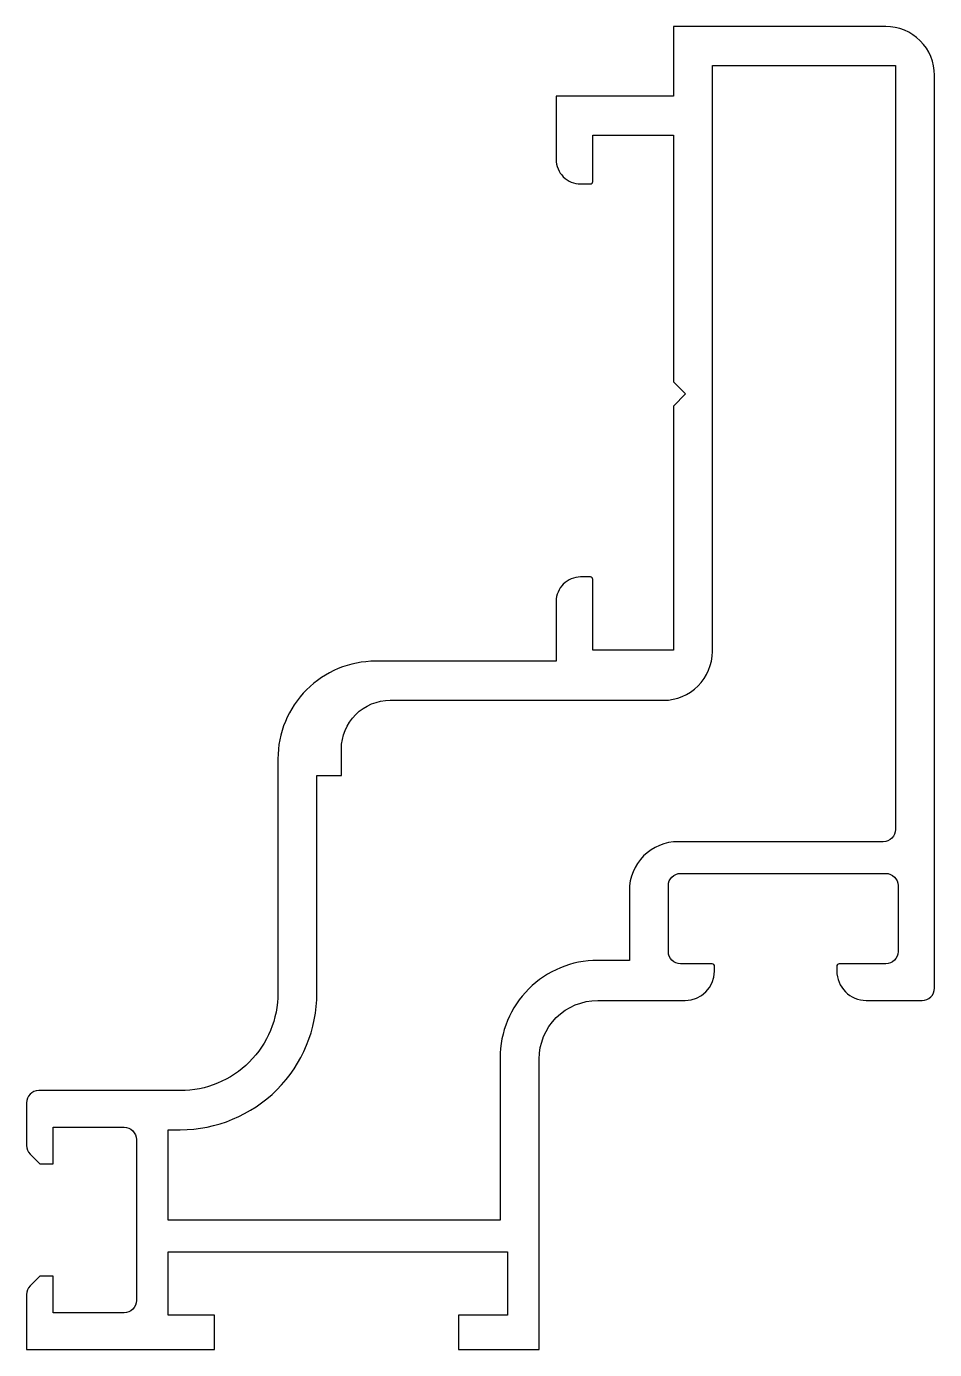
# Model space of a CAD drawing. Extents: x 1125.2 to 1162.4, y -198.1 to -143.9.
import ezdxf

# ---------------------------------------------------------------- set-up
doc = ezdxf.new("R2010")
doc.units = 0
doc.header["$LTSCALE"] = 15
doc.layers.get('0').update_dxf_attribs({"linetype": 'CONTINUOUS'})

msp = doc.modelspace()

# ---------------------------------------------------------------- linework, layer by layer
at = {"color": 0}
msp.add_lwpolyline([(1152.225, -183.778, 0.412592), (1153.429, -182.579), (1153.429, -182.379, 0.414214), (1153.329, -182.279), (1152.036, -182.279, -0.414214), (1151.536, -181.779), (1151.536, -179.075, -0.414214), (1152.036, -178.575), (1160.441, -178.575, -0.414214), (1160.941, -179.075), (1160.941, -181.779, -0.414214), (1160.441, -182.279), (1158.534, -182.279, 0.414214), (1158.434, -182.379), (1158.434, -182.575, 0.414214), (1159.634, -183.775), (1161.925, -183.778, 0.409495), (1162.437, -183.275), (1162.437, -145.882, 0.414214), (1160.437, -143.882), (1151.739, -143.882), (1151.739, -146.732), (1146.939, -146.732), (1146.939, -149.332, 0.414214), (1147.939, -150.332), (1148.339, -150.332, 0.414214), (1148.439, -150.232), (1148.439, -148.332), (1151.739, -148.332), (1151.739, -158.435), (1152.239, -158.935), (1151.739, -159.435), (1151.739, -169.432), (1148.439, -169.432), (1148.439, -166.532, 0.414803), (1148.339, -166.432), (1147.939, -166.432, 0.414214), (1146.939, -167.432), (1146.939, -169.882), (1139.542, -169.882, 0.414229), (1135.542, -173.882), (1135.542, -183.473, -0.414214), (1131.542, -187.473), (1125.743, -187.473, 0.414214), (1125.243, -187.973), (1125.243, -189.721, 0.198912), (1125.389, -190.075), (1125.787, -190.473), (1126.343, -190.473), (1126.343, -188.973), (1129.244, -188.973, -0.414214), (1129.744, -189.473), (1129.744, -196.073, -0.414214), (1129.244, -196.573), (1126.343, -196.573), (1126.343, -195.073), (1125.787, -195.073), (1125.389, -195.471, 0.198912), (1125.243, -195.824), (1125.243, -198.077), (1132.94, -198.077), (1132.94, -196.673), (1131.044, -196.673), (1131.044, -194.073), (1144.942, -194.073), (1144.942, -196.673), (1142.943, -196.673), (1142.943, -198.077), (1146.242, -198.077), (1146.242, -186.179, -0.414214), (1148.642, -183.779)], format="xyb", close=True, dxfattribs=at)
msp.add_lwpolyline([(1153.337, -145.482), (1160.837, -145.482), (1160.837, -176.775, -0.414214), (1160.337, -177.275), (1151.936, -177.275, 0.414214), (1149.936, -179.275), (1149.936, -182.135), (1148.642, -182.135, 0.414214), (1144.642, -186.135), (1144.642, -192.773), (1131.044, -192.773), (1131.044, -189.073), (1131.542, -189.073, 0.414214), (1137.142, -183.473), (1137.142, -174.568), (1138.142, -174.568), (1138.142, -173.482, -0.414214), (1140.142, -171.482), (1151.337, -171.482, 0.414214), (1153.337, -169.482), (1153.337, -145.482)], format="xyb", dxfattribs=at)

doc.saveas('drawing.dxf')
